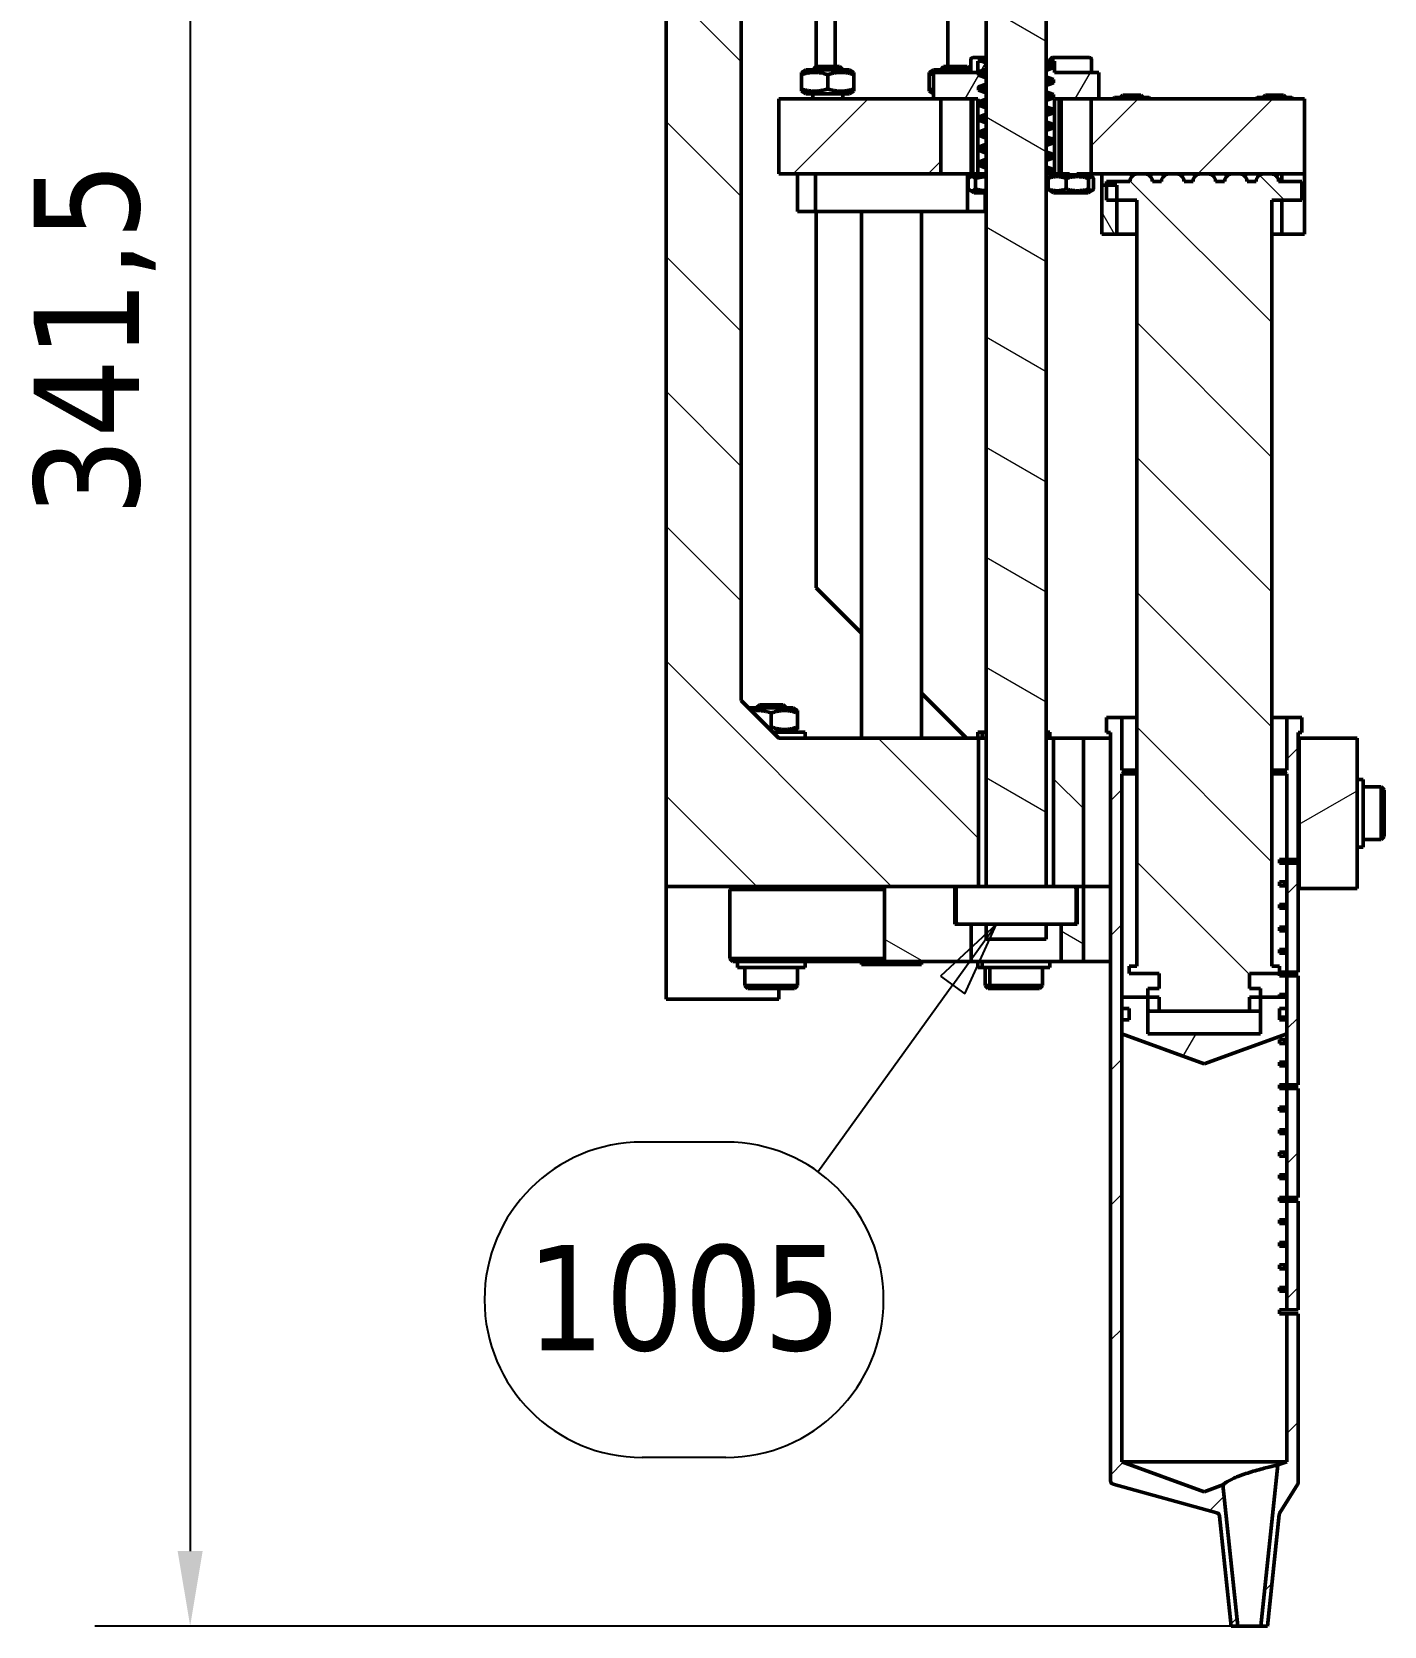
# Model space of a CAD drawing. Header units: millimetres. Extents: x -1205 to 1680, y -1175 to 1188.
# Drawn here: x 684.9 to 864.9, y 664.7 to 877 of the extents above; entities that cross this region are included whole.
import ezdxf

# ---------------------------------------------------------------- set-up
doc = ezdxf.new("R2010")
doc.units = ezdxf.units.MM
doc.header["$LTSCALE"] = 4
for name, color, linetype, lineweight in [('Dimension (ISO)', 7, 'Continuous', 25), ('Hatch (ISO)', 7, 'Continuous', 18), ('Symbol (ISO)', 7, 'Continuous', 25), ('Visible (ISO)', 7, 'Continuous', 50)]:
    doc.layers.add(name, color=color, linetype=linetype, lineweight=lineweight)
doc.styles.add('Note Text (ISO)', font='tahoma.ttf')
doc.dimstyles.new('Default - Method 1b (ISO)', dxfattribs={"dimscale": 4, "dimtxt": 3.5, "dimasz": 2.5, "dimexe": 3.175, "dimexo": 0, "dimgap": 0.762, "dimtad": 1, "dimtoh": 1, "dimrnd": 1e-08, "dimtxsty": 'Note Text (ISO)', "dimcen": 0.09, "dimdle": 10, "dimclrd": 256, "dimclre": 256, "dimclrt": 256, "dimazin": 2, "dimtfac": 1, "dimtmove": 0, "dimatfit": 3, "dimfxl": 0, "dimtolj": 1, "dimlwd": -1, "dimlwe": -1, "dimarcsym": 0})
pattern_1 = [(45, (0, 0), (-8.98026, 8.98026), [])]
pattern_2 = [(135.0002, (0, 0), (-8.98022, -8.98029), [])]
pattern_3 = [(60, (0, 0), (-10.99852, 6.35), [])]
pattern_4 = [(150.0002, (0, 0), (-6.34995, -10.99855), [])]

# ---------------------------------------------------------------- blocks, each defined once
blk = doc.blocks.new('Balloon18')
at = {"layer": 'Symbol (ISO)'}
for p, q in [((203.337, 189.552), (201.47, 187.816)), ((201.876, 187.524), (203.337, 189.552)), ((202.282, 187.231), (203.337, 189.552)), ((201.876, 187.524), (197.383, 181.287)), ((201.47, 187.816), (202.282, 187.231)), ((194.326, 182.293), (191.54, 182.293)), ((194.326, 171.793), (191.54, 171.793))]:
    blk.add_line(p, q, dxfattribs=at)
at = {"layer": 'Symbol (ISO)', "flags": 128}
blk.add_lwpolyline([(202.282, 187.231), (203.337, 189.552)], dxfattribs=at)
at = {"layer": 'Symbol (ISO)'}
for centre, start, end in [((191.54, 177.043), 90, 270), ((194.326, 177.043), 270, 90)]:
    blk.add_arc(centre, 5.25, start, end, dxfattribs=at)
blk.add_solid([(202.282, 187.231), (203.337, 189.552), (201.47, 187.816), (202.282, 187.231)], dxfattribs=at)
at = {"layer": 'Symbol (ISO)', "insert": (192.933, 177.08), "char_height": 3.5, "attachment_point": 5, "style": 'Note Text (ISO)'}
blk.add_mtext('1005', dxfattribs=at)
blk = doc.blocks.new('*D33')
at = {"layer": 'Defpoints', "color": 0}
for p in [(820.44, 1006.21), (705.97, 664.71), (848.54, 664.71)]:
    blk.add_point(p, dxfattribs=at)
at = {"layer": 'Dimension (ISO)'}
for p, q in [((820.44, 1006.21), (693.27, 1006.21)), ((705.97, 996.21), (705.97, 674.71)), ((848.54, 664.71), (693.27, 664.71))]:
    blk.add_line(p, q, dxfattribs=at)
for points in [[(704.3, 996.21), (707.63, 996.21), (705.97, 1006.21)], [(704.3, 674.71), (707.63, 674.71), (705.97, 664.71)]]:
    blk.add_solid(points, dxfattribs=at)
at = {"layer": 'Dimension (ISO)', "insert": (685.15, 812.48), "char_height": 14, "attachment_point": 1, "rotation": 90, "style": 'Note Text (ISO)'}
blk.add_mtext('\\A1;341,5', dxfattribs=at)

msp = doc.modelspace()

# ---------------------------------------------------------------- hatches: boundary and pattern name
at = {"layer": 'Hatch (ISO)'}
h = msp.add_hatch(dxfattribs=at)
h.set_pattern_fill('ANSI31', color=256, scale=101.6, angle=90.00021, style=0)
h.set_pattern_definition(pattern_2)
h.paths.add_polyline_path([(820.941, 763.209), (823.641, 763.209), (824.091, 763.209), (824.9, 763.209), (824.9, 782.959), (820.941, 782.959)])
h.paths.add_polyline_path([(823.441, 962.709), (823.441, 945.959), (854.343, 945.959), (854.343, 965.709), (828.293, 965.709), (828.293, 962.709)])
h.paths.add_polyline_path([(808.241, 763.209), (810.941, 763.209), (810.941, 782.959), (784.343, 782.959), (779.343, 787.959), (779.343, 940.959), (784.343, 945.959), (808.441, 945.959), (808.441, 962.709), (803.589, 962.709), (803.589, 965.709), (769.343, 965.709), (769.343, 763.209), (798.441, 763.209), (807.791, 763.209)])
h = msp.add_hatch(dxfattribs=at)
h.set_pattern_fill('ANSI31', color=256, scale=101.6, angle=105.00025, style=0)
h.set_pattern_definition(pattern_4)
h.paths.add_polyline_path([(811.941, 758.209), (811.941, 756.209), (819.941, 756.209), (819.941, 758.209)])
h.paths.add_polyline_path([(819.941, 763.209), (819.941, 859.05), (819.941, 859.885), (819.941, 861.05), (819.941, 861.885), (819.941, 863.05), (819.941, 863.885), (819.941, 865.05), (819.941, 865.885), (819.941, 867.05), (819.941, 867.885), (819.941, 869.05), (819.941, 869.885), (819.941, 871.05), (819.941, 871.885), (819.941, 873.05), (819.941, 873.101), (819.941, 941.209), (811.941, 941.209), (811.941, 872.885), (811.941, 872.05), (811.941, 870.885), (811.941, 870.05), (811.941, 868.885), (811.941, 868.05), (811.941, 866.885), (811.941, 866.05), (811.941, 864.885), (811.941, 864.05), (811.941, 862.885), (811.941, 862.05), (811.941, 860.885), (811.941, 860.05), (811.941, 858.885), (811.941, 858.101), (811.941, 763.209)])
h = msp.add_hatch(dxfattribs=at)
h.set_pattern_fill('ANSI31', color=256, scale=101.6, angle=14.99998, style=0)
h.set_pattern_definition(pattern_3)
h.paths.add_polyline_path([(811.941, 872.05), (811.941, 872.885), (811.354, 873.101), (810.841, 873.101), (810.841, 871.601), (804.941, 871.601), (804.941, 868.101), (805.941, 868.101), (809.941, 868.101), (810.191, 868.101), (810.841, 868.101), (810.841, 858.101), (811.941, 858.101), (811.941, 858.885), (810.941, 859.253), (810.941, 859.682), (811.941, 860.05), (811.941, 860.885), (810.941, 861.253), (810.941, 861.682), (811.941, 862.05), (811.941, 862.885), (810.941, 863.253), (810.941, 863.682), (811.941, 864.05), (811.941, 864.885), (810.941, 865.253), (810.941, 865.682), (811.941, 866.05), (811.941, 866.885), (810.941, 867.253), (810.941, 867.682), (811.941, 868.05), (811.941, 868.885), (810.941, 869.253), (810.941, 869.682), (811.941, 870.05), (811.941, 870.885), (810.941, 871.253), (810.941, 871.682)])
h.paths.add_polyline_path([(819.941, 859.885), (819.941, 859.05), (820.941, 858.682), (820.941, 858.253), (820.529, 858.101), (821.041, 858.101), (821.041, 868.101), (821.691, 868.101), (821.941, 868.101), (825.941, 868.101), (826.941, 868.101), (826.941, 871.601), (821.041, 871.601), (821.041, 873.101), (819.941, 873.101), (819.941, 873.05), (820.941, 872.682), (820.941, 872.253), (819.941, 871.885), (819.941, 871.05), (820.941, 870.682), (820.941, 870.253), (819.941, 869.885), (819.941, 869.05), (820.941, 868.682), (820.941, 868.253), (819.941, 867.885), (819.941, 867.05), (820.941, 866.682), (820.941, 866.253), (819.941, 865.885), (819.941, 865.05), (820.941, 864.682), (820.941, 864.253), (819.941, 863.885), (819.941, 863.05), (820.941, 862.682), (820.941, 862.253), (819.941, 861.885), (819.941, 861.05), (820.941, 860.682), (820.941, 860.253)])
h = msp.add_hatch(dxfattribs=at)
h.set_pattern_fill('ANSI31', color=256, scale=101.6, style=0)
h.set_pattern_definition(pattern_1)
h.paths.add_polyline_path([(854.343, 858.101), (854.343, 868.101), (826.941, 868.101), (825.941, 868.101), (825.941, 858.101), (832.1, 858.101), (833.1, 858.101), (836.3, 858.101), (837.3, 858.101), (840.5, 858.101), (841.5, 858.101), (844.7, 858.101), (845.7, 858.101), (848.9, 858.101), (849.9, 858.101)])
h.paths.add_polyline_path([(821.941, 868.101), (821.691, 868.101), (821.691, 858.101), (821.941, 858.101)])
h.paths.add_polyline_path([(810.191, 868.101), (809.941, 868.101), (809.941, 858.101), (810.191, 858.101)])
h.paths.add_polyline_path([(805.941, 868.101), (804.941, 868.101), (784.343, 868.101), (784.343, 858.101), (805.941, 858.101)])
h = msp.add_hatch(dxfattribs=at)
h.set_pattern_fill('ANSI31', color=256, scale=101.6, angle=90.00021, style=0)
h.set_pattern_definition(pattern_2)
edge = h.paths.add_edge_path()
edge.add_line((850, 854.601), (854, 854.601))
edge.add_line((854, 854.601), (854, 857.101))
edge.add_line((854, 857.101), (850.9, 857.101))
edge.add_ellipse((849.9, 857.101), major_axis=(0, 1), ratio=1, start_angle=270, end_angle=360)
edge.add_line((849.9, 858.101), (848.9, 858.101))
edge.add_ellipse((848.9, 857.101), major_axis=(-1, 0), ratio=1, start_angle=270, end_angle=360)
edge.add_line((847.9, 857.101), (846.7, 857.101))
edge.add_ellipse((845.7, 857.101), major_axis=(0, 1), ratio=1, start_angle=270, end_angle=360)
edge.add_line((845.7, 858.101), (844.7, 858.101))
edge.add_ellipse((844.7, 857.101), major_axis=(-1, 0), ratio=1, start_angle=270, end_angle=360)
edge.add_line((843.7, 857.101), (842.5, 857.101))
edge.add_ellipse((841.5, 857.101), major_axis=(0, 1), ratio=1, start_angle=270, end_angle=360)
edge.add_line((841.5, 858.101), (840.5, 858.101))
edge.add_ellipse((840.5, 857.101), major_axis=(-1, 0), ratio=1, start_angle=270, end_angle=360)
edge.add_line((839.5, 857.101), (838.3, 857.101))
edge.add_ellipse((837.3, 857.101), major_axis=(0, 1), ratio=1, start_angle=270, end_angle=360)
edge.add_line((837.3, 858.101), (836.3, 858.101))
edge.add_ellipse((836.3, 857.101), major_axis=(-1, 0), ratio=1, start_angle=270, end_angle=360)
edge.add_line((835.3, 857.101), (834.1, 857.101))
edge.add_ellipse((833.1, 857.101), major_axis=(0, 1), ratio=1, start_angle=270, end_angle=360)
edge.add_line((833.1, 858.101), (832.1, 858.101))
edge.add_ellipse((832.1, 857.101), major_axis=(-1, 0), ratio=1, start_angle=270, end_angle=360)
edge.add_line((831.1, 857.101), (828, 857.101))
edge.add_line((828, 857.101), (828, 856.601))
edge.add_line((828, 856.601), (828, 854.601))
edge.add_line((828, 854.601), (829.343, 854.601))
edge.add_line((829.343, 854.601), (832, 854.601))
edge.add_line((832, 854.601), (832, 752.601))
edge.add_line((832, 752.601), (831, 752.601))
edge.add_line((831, 752.601), (831, 751.601))
edge.add_line((831, 751.601), (835, 751.601))
edge.add_line((835, 751.601), (835, 749.601))
edge.add_line((835, 749.601), (833.5, 749.601))
edge.add_line((833.5, 749.601), (833.5, 748.451))
edge.add_line((833.5, 748.451), (833.5, 746.601))
edge.add_line((833.5, 746.601), (848.5, 746.601))
edge.add_line((848.5, 746.601), (848.5, 748.451))
edge.add_line((848.5, 748.451), (848.5, 749.601))
edge.add_line((848.5, 749.601), (847, 749.601))
edge.add_line((847, 749.601), (847, 751.601))
edge.add_line((847, 751.601), (851, 751.601))
edge.add_line((851, 751.601), (851, 752.601))
edge.add_line((851, 752.601), (850, 752.601))
edge.add_line((850, 752.601), (850, 854.601))
h = msp.add_hatch(dxfattribs=at)
h.set_pattern_fill('ANSI31', color=256, scale=101.6, angle=75.00018, style=0)
h.set_pattern_definition([(120.0002, (0, 0), (-10.9985, -6.35003), [])])
h.paths.add_polyline_path([(829.343, 856.601), (828, 856.601), (827.343, 856.601), (827.343, 850.101), (829.343, 850.101), (829.343, 854.601)])
h = msp.add_hatch(dxfattribs=at)
h.set_pattern_fill('ANSI31', color=256, scale=101.6, style=0)
h.set_pattern_definition(pattern_1)
edge = h.paths.add_edge_path()
edge.add_line((828, 783.709), (828.5, 783.709))
edge.add_line((828.5, 783.709), (828.5, 684.089))
edge.add_spline(control_points=[(828.5, 684.089), (828.5, 684.046), (828.506, 684.002), (828.529, 683.918), (828.545, 683.878), (828.6, 683.783), (828.643, 683.734), (828.746, 683.654), (828.805, 683.625), (828.867, 683.607)], knot_values=[-0.0652412, -0.0652412, -0.0652412, -0.0652412, -0.0521528, -0.0521528, -0.0390644, -0.0390644, -0.0195322, -0.0195322, 0, 0, 0, 0], degree=3, periodic=0)
edge.add_line((828.867, 683.607), (842.672, 679.799))
edge.add_spline(control_points=[(842.672, 679.799), (842.705, 679.79), (842.738, 679.777), (842.8, 679.745), (842.829, 679.726), (842.906, 679.663), (842.948, 679.612), (843.01, 679.497), (843.029, 679.434), (843.036, 679.37)], knot_values=[-0.0599871, -0.0599871, -0.0599871, -0.0599871, -0.0495258, -0.0495258, -0.0390644, -0.0390644, -0.0195322, -0.0195322, 0, 0, 0, 0], degree=3, periodic=0)
edge.add_line((843.036, 679.37), (844.577, 664.709))
edge.add_line((844.577, 664.709), (845.464, 664.709))
edge.add_line((845.464, 664.709), (843.488, 683.51))
edge.add_line((843.488, 683.51), (841, 682.604))
edge.add_line((841, 682.604), (830, 686.608))
edge.add_line((830, 686.608), (830, 743.601))
edge.add_line((830, 743.601), (830, 745.451))
edge.add_line((830, 745.451), (830, 746.951))
edge.add_line((830, 746.951), (830, 748.451))
edge.add_line((830, 748.451), (830, 778.209))
edge.add_ellipse((830, 778.459), major_axis=(0.25, 0), ratio=1, start_angle=270, end_angle=450)
edge.add_line((830, 778.709), (830, 785.709))
edge.add_line((830, 785.709), (828, 785.709))
edge.add_line((828, 785.709), (828, 783.709))
h.paths.add_polyline_path([(853.5, 721.309), (852, 721.309), (852, 706.809), (853.5, 706.809)])
edge = h.paths.add_edge_path()
edge.add_line((853.5, 706.309), (852, 706.309))
edge.add_line((852, 706.309), (852, 686.608))
edge.add_line((852, 686.608), (850.793, 686.168))
edge.add_line((850.793, 686.168), (848.537, 664.709))
edge.add_line((848.537, 664.709), (849.424, 664.709))
edge.add_line((849.424, 664.709), (850.988, 679.594))
edge.add_spline(control_points=[(850.988, 679.594), (850.992, 679.632), (851, 679.669), (851.025, 679.74), (851.041, 679.775), (851.062, 679.807)], knot_values=[-0.0227183, -0.0227183, -0.0227183, -0.0227183, -0.0113591, -0.0113591, 0, 0, 0, 0], degree=3, periodic=0)
edge.add_line((851.062, 679.807), (853.424, 683.587))
edge.add_spline(control_points=[(853.424, 683.587), (853.449, 683.627), (853.468, 683.669), (853.494, 683.759), (853.5, 683.805), (853.5, 683.852)], knot_values=[-0.0279753, -0.0279753, -0.0279753, -0.0279753, -0.0139876, -0.0139876, 0, 0, 0, 0], degree=3, periodic=0)
edge.add_line((853.5, 683.852), (853.5, 706.309))
edge = h.paths.add_edge_path()
edge.add_line((853.5, 766.809), (852, 766.809))
edge.add_line((852, 766.809), (852, 778.209))
edge.add_ellipse((852, 778.459), major_axis=(-0.25, 0), ratio=1, start_angle=270, end_angle=450, ccw=False)
edge.add_line((852, 778.709), (852, 785.709))
edge.add_line((852, 785.709), (854, 785.709))
edge.add_line((854, 785.709), (854, 783.709))
edge.add_line((854, 783.709), (853.5, 783.709))
edge.add_line((853.5, 783.709), (853.5, 766.809))
h.paths.add_polyline_path([(853.5, 751.809), (852, 751.809), (852, 766.309), (853.5, 766.309)])
h.paths.add_polyline_path([(853.5, 736.809), (852, 736.809), (852, 743.601), (852, 745.451), (852, 746.951), (852, 748.451), (852, 751.309), (853.5, 751.309)])
h.paths.add_polyline_path([(853.5, 721.809), (853.5, 736.309), (852, 736.309), (852, 721.809)])
h = msp.add_hatch(dxfattribs=at)
h.set_pattern_fill('ANSI31', color=256, scale=101.6, angle=-14.99998, style=0)
h.set_pattern_definition([(30, (0, 0), (-6.35, 10.99852), [])])
h.paths.add_polyline_path([(853.65, 762.959), (861.343, 762.959), (861.343, 782.959), (853.65, 782.959)])
h = msp.add_hatch(dxfattribs=at)
h.set_pattern_fill('ANSI31', color=256, scale=101.6, angle=105.00025, style=0)
h.set_pattern_definition(pattern_4)
h.paths.add_polyline_path([(823.641, 758.209), (821.941, 758.209), (821.941, 753.209), (824.9, 753.209), (824.9, 763.209), (824.091, 763.209), (824.091, 758.209)])
h.paths.add_polyline_path([(809.941, 758.209), (808.241, 758.209), (807.791, 758.209), (807.791, 763.209), (798.441, 763.209), (798.441, 753.209), (809.941, 753.209)])
h = msp.add_hatch(dxfattribs=at)
h.set_pattern_fill('ANSI31', color=256, scale=101.6, angle=14.99998, style=0)
h.set_pattern_definition(pattern_3)
h.paths.add_polyline_path([(841, 739.598), (852, 743.601), (852, 745.451), (851, 745.451), (851, 746.951), (852, 746.951), (852, 748.451), (848.5, 748.451), (847, 748.451), (847, 746.601), (848.5, 746.601), (848.5, 743.601), (833.5, 743.601), (833.5, 746.601), (835, 746.601), (835, 748.451), (833.5, 748.451), (830, 748.451), (830, 746.951), (831, 746.951), (831, 745.451), (830, 745.451), (830, 743.601)])

# ---------------------------------------------------------------- linework, layer by layer
at = {"layer": 'Visible (ISO)'}
for p, q in [((769.343, 965.709), (769.343, 763.209)), ((779.343, 787.959), (779.343, 940.959)), ((811.941, 941.209), (811.941, 763.209)), ((819.941, 763.209), (819.941, 941.209)), ((789.343, 872.401), (789.343, 925.959)), ((791.843, 872.401), (791.843, 898.101)), ((806.843, 872.401), (806.843, 898.101)), ((809.913, 873.301), (809.913, 871.601)), ((810.213, 873.601), (811.941, 873.601)), ((811.354, 873.101), (810.841, 873.101)), ((810.841, 873.101), (810.841, 871.601)), ((811.941, 872.885), (811.354, 873.101)), ((811.354, 873.101), (811.491, 873.101)), ((811.491, 873.101), (811.941, 873.101)), ((811.941, 872.05), (811.941, 872.885)), ((821.041, 873.101), (819.941, 873.101)), ((819.941, 873.101), (819.941, 873.05)), ((819.941, 873.05), (820.941, 872.682)), ((820.489, 873.301), (820.489, 873.101)), ((820.789, 873.601), (825.689, 873.601)), ((820.941, 872.682), (820.941, 872.253)), ((821.041, 871.601), (821.041, 873.101)), ((825.989, 873.301), (825.989, 871.601)), ((787.958, 871.972), (787.358, 871.626)), ((787.358, 871.313), (787.358, 871.626)), ((787.358, 869.431), (787.358, 871.313)), ((793.758, 871.972), (787.958, 871.972)), ((789.287, 872.401), (788.858, 871.972)), ((789.287, 872.401), (792.429, 872.401)), ((790.858, 869.431), (790.858, 871.313)), ((792.429, 872.401), (792.858, 871.972)), ((793.758, 871.972), (794.358, 871.626)), ((794.358, 871.626), (794.358, 871.313)), ((794.358, 869.431), (794.358, 871.313)), ((804.958, 871.972), (804.358, 871.626)), ((804.358, 871.313), (804.358, 871.626)), ((804.358, 869.431), (804.358, 871.313)), ((810.841, 871.601), (804.941, 871.601)), ((804.941, 871.601), (804.941, 868.101)), ((809.913, 871.972), (804.958, 871.972)), ((806.287, 872.401), (805.858, 871.972)), ((806.287, 872.401), (809.429, 872.401)), ((809.429, 872.401), (809.858, 871.972)), ((810.941, 871.682), (811.941, 872.05)), ((810.941, 871.253), (810.941, 871.682)), ((811.941, 870.885), (810.941, 871.253)), ((811.941, 870.05), (811.941, 870.885)), ((820.941, 872.253), (819.941, 871.885)), ((819.941, 871.885), (819.941, 871.05)), ((819.941, 871.05), (820.941, 870.682)), ((820.941, 870.682), (820.941, 870.253)), ((826.941, 871.601), (821.041, 871.601)), ((826.941, 868.101), (826.941, 871.601)), ((787.358, 869.118), (787.358, 869.431)), ((787.958, 868.772), (787.358, 869.118)), ((787.958, 868.772), (793.758, 868.772)), ((788.858, 868.101), (788.858, 868.772)), ((792.858, 868.101), (792.858, 868.772)), ((793.758, 868.772), (794.358, 869.118)), ((794.358, 869.431), (794.358, 869.118)), ((804.358, 869.118), (804.358, 869.431)), ((804.941, 868.782), (804.358, 869.118)), ((810.941, 869.682), (811.941, 870.05)), ((810.941, 869.253), (810.941, 869.682)), ((811.941, 868.885), (810.941, 869.253)), ((811.941, 868.05), (811.941, 868.885)), ((820.941, 870.253), (819.941, 869.885)), ((819.941, 869.885), (819.941, 869.05)), ((819.941, 869.05), (820.941, 868.682)), ((820.941, 868.682), (820.941, 868.253)), ((830.15, 868.601), (829.843, 868.295)), ((830.15, 868.601), (832.537, 868.601)), ((832.537, 868.601), (832.843, 868.295)), ((849.15, 868.601), (848.843, 868.295)), ((849.15, 868.601), (851.537, 868.601)), ((851.537, 868.601), (851.843, 868.295)), ((805.941, 868.101), (784.343, 868.101)), ((784.343, 868.101), (784.343, 858.101)), ((804.941, 868.101), (810.841, 868.101)), ((805.941, 858.101), (805.941, 868.101)), ((810.191, 868.101), (809.941, 868.101)), ((809.941, 868.101), (809.941, 858.101)), ((810.191, 858.101), (810.191, 868.101)), ((810.841, 868.101), (810.841, 858.101)), ((810.941, 867.682), (811.941, 868.05)), ((810.941, 867.253), (810.941, 867.682)), ((811.941, 866.885), (810.941, 867.253)), ((811.941, 866.05), (811.941, 866.885)), ((820.941, 868.253), (819.941, 867.885)), ((819.941, 867.885), (819.941, 867.05)), ((819.941, 867.05), (820.941, 866.682)), ((820.941, 866.253), (819.941, 865.885)), ((820.941, 866.682), (820.941, 866.253)), ((821.041, 858.101), (821.041, 868.101)), ((821.041, 868.101), (826.941, 868.101)), ((821.941, 868.101), (821.691, 868.101)), ((821.691, 868.101), (821.691, 858.101)), ((821.941, 858.101), (821.941, 868.101)), ((854.343, 868.101), (825.941, 868.101)), ((825.941, 868.101), (825.941, 858.101)), ((829.043, 868.295), (828.709, 868.101)), ((833.643, 868.295), (829.043, 868.295)), ((833.643, 868.295), (833.978, 868.101)), ((848.043, 868.295), (847.709, 868.101)), ((852.643, 868.295), (848.043, 868.295)), ((852.643, 868.295), (852.978, 868.101)), ((854.343, 858.101), (854.343, 868.101)), ((810.941, 865.682), (811.941, 866.05)), ((810.941, 865.253), (810.941, 865.682)), ((811.941, 864.885), (810.941, 865.253)), ((811.941, 864.05), (811.941, 864.885)), ((819.941, 865.885), (819.941, 865.05)), ((819.941, 865.05), (820.941, 864.682)), ((820.941, 864.253), (819.941, 863.885)), ((820.941, 864.682), (820.941, 864.253)), ((810.941, 863.682), (811.941, 864.05)), ((810.941, 863.253), (810.941, 863.682)), ((811.941, 862.885), (810.941, 863.253)), ((810.941, 861.682), (811.941, 862.05)), ((811.941, 862.05), (811.941, 862.885)), ((819.941, 863.885), (819.941, 863.05)), ((819.941, 863.05), (820.941, 862.682)), ((820.941, 862.253), (819.941, 861.885)), ((820.941, 862.682), (820.941, 862.253)), ((810.941, 861.253), (810.941, 861.682)), ((811.941, 860.885), (810.941, 861.253)), ((810.941, 859.682), (811.941, 860.05)), ((811.941, 860.05), (811.941, 860.885)), ((819.941, 861.885), (819.941, 861.05)), ((819.941, 861.05), (820.941, 860.682)), ((820.941, 860.253), (819.941, 859.885)), ((819.941, 859.885), (819.941, 859.05)), ((820.941, 860.682), (820.941, 860.253)), ((784.343, 858.101), (805.941, 858.101)), ((786.843, 858.101), (786.843, 853.101)), ((789.216, 858.101), (789.216, 853.101)), ((809.941, 858.101), (805.941, 858.101)), ((809.471, 858.101), (809.471, 853.101)), ((810.363, 858.001), (809.768, 857.658)), ((809.941, 858.101), (810.191, 858.101)), ((810.841, 858.101), (810.191, 858.101)), ((811.941, 858.001), (810.363, 858.001)), ((810.841, 858.101), (811.941, 858.101)), ((810.941, 859.253), (810.941, 859.682)), ((811.941, 858.885), (810.941, 859.253)), ((811.163, 858.101), (811.163, 858.001)), ((811.941, 858.101), (811.941, 858.885)), ((819.941, 859.05), (820.941, 858.682)), ((820.529, 858.101), (819.941, 858.101)), ((820.939, 858.001), (820.429, 857.707)), ((820.941, 858.253), (820.529, 858.101)), ((820.529, 858.101), (821.041, 858.101)), ((825.539, 858.001), (820.939, 858.001)), ((820.941, 858.682), (820.941, 858.253)), ((821.691, 858.101), (821.041, 858.101)), ((821.691, 858.101), (821.941, 858.101)), ((821.739, 858.101), (821.739, 858.001)), ((823.05, 858.101), (821.941, 858.101)), ((825.941, 858.101), (824.02, 858.101)), ((824.739, 858.101), (824.739, 858.001)), ((825.539, 858.001), (826.048, 857.707)), ((825.941, 858.101), (854.343, 858.101)), ((827.343, 856.601), (827.343, 858.101)), ((833.1, 858.101), (832.1, 858.101)), ((837.3, 858.101), (836.3, 858.101)), ((841.5, 858.101), (840.5, 858.101)), ((845.7, 858.101), (844.7, 858.101)), ((849.9, 858.101), (848.9, 858.101)), ((851.343, 858.101), (851.343, 857.101)), ((854.343, 856.601), (854.343, 858.101)), ((809.555, 857.496), (809.555, 856.107)), ((810.363, 855.601), (809.768, 855.945)), ((810.546, 857.496), (810.546, 856.107)), ((820.222, 857.496), (820.222, 856.107)), ((820.939, 855.601), (820.429, 855.896)), ((822.588, 857.496), (822.588, 856.107)), ((825.539, 855.601), (826.048, 855.896)), ((825.605, 857.496), (825.605, 856.107)), ((826.255, 857.496), (826.255, 856.107)), ((829.343, 856.601), (827.343, 856.601)), ((827.343, 856.601), (827.343, 850.101)), ((831.1, 857.101), (828, 857.101)), ((828, 857.101), (828, 854.601)), ((829.343, 850.101), (829.343, 856.601)), ((835.3, 857.101), (834.1, 857.101)), ((839.5, 857.101), (838.3, 857.101)), ((843.7, 857.101), (842.5, 857.101)), ((847.9, 857.101), (846.7, 857.101)), ((854, 857.101), (850.9, 857.101)), ((854, 854.601), (854, 857.101)), ((854.343, 856.601), (854, 856.601)), ((854.343, 850.101), (854.343, 856.601)), ((810.363, 855.601), (811.941, 855.601)), ((811.843, 855.601), (811.843, 853.101)), ((820.939, 855.601), (825.539, 855.601)), ((828, 854.601), (832, 854.601)), ((832, 854.601), (832, 752.601)), ((850, 854.601), (854, 854.601)), ((850, 752.601), (850, 854.601)), ((851.343, 854.601), (851.343, 850.101)), ((786.843, 853.101), (789.216, 853.101)), ((809.471, 853.101), (789.216, 853.101)), ((789.343, 802.959), (789.343, 853.101)), ((795.343, 782.959), (795.343, 853.101)), ((803.343, 782.959), (803.343, 853.101)), ((809.471, 853.101), (811.843, 853.101)), ((827.343, 850.101), (829.343, 850.101)), ((832, 850.101), (829.343, 850.101)), ((851.343, 850.101), (850, 850.101)), ((851.343, 850.101), (854.343, 850.101)), ((789.343, 802.959), (795.343, 796.959)), ((784.343, 782.959), (779.343, 787.959)), ((803.343, 788.959), (809.343, 782.959)), ((780.443, 786.979), (780.367, 786.935)), ((786.243, 786.979), (780.443, 786.979)), ((781.773, 787.409), (781.343, 786.979)), ((781.773, 787.409), (784.914, 787.409)), ((783.343, 784.438), (783.343, 786.32)), ((784.914, 787.409), (785.343, 786.979)), ((786.243, 786.979), (786.843, 786.633)), ((786.843, 786.633), (786.843, 786.32)), ((786.843, 784.438), (786.843, 786.32)), ((830, 785.709), (828, 785.709)), ((828, 785.709), (828, 783.709)), ((830, 778.709), (830, 785.709)), ((830, 785.709), (832, 785.709)), ((850, 785.709), (852, 785.709)), ((854, 785.709), (852, 785.709)), ((852, 785.709), (852, 778.709)), ((854, 783.709), (854, 785.709)), ((787.843, 783.779), (783.523, 783.779)), ((786.243, 783.779), (786.843, 784.126)), ((786.843, 784.438), (786.843, 784.126)), ((787.843, 783.779), (787.843, 782.979)), ((811.441, 783.779), (810.843, 783.779)), ((810.843, 783.779), (810.843, 782.979)), ((811.941, 783.779), (811.441, 783.779)), ((811.441, 783.779), (811.441, 782.979)), ((820.441, 783.779), (819.941, 783.779)), ((820.441, 783.779), (820.441, 782.979)), ((828, 783.709), (828.5, 783.709)), ((828.5, 783.709), (828.5, 684.089)), ((853.5, 766.809), (853.5, 783.709)), ((853.5, 783.709), (854, 783.709)), ((787.843, 782.979), (784.323, 782.979)), ((810.941, 782.959), (784.343, 782.959)), ((785.343, 782.959), (785.343, 782.979)), ((811.441, 782.979), (810.843, 782.979)), ((810.941, 763.209), (810.941, 782.959)), ((810.941, 782.959), (811.941, 782.959)), ((811.941, 782.979), (811.441, 782.979)), ((820.441, 782.979), (819.941, 782.979)), ((819.941, 782.959), (820.941, 782.959)), ((824.9, 782.959), (820.941, 782.959)), ((820.941, 782.959), (820.941, 763.209)), ((824.9, 763.209), (824.9, 782.959)), ((824.9, 782.959), (828.5, 782.959)), ((853.5, 782.959), (853.65, 782.959)), ((861.343, 782.959), (853.65, 782.959)), ((853.65, 782.959), (853.65, 762.959)), ((861.343, 762.959), (861.343, 782.959)), ((830, 778.709), (832, 778.709)), ((830, 686.608), (830, 778.209)), ((830, 778.209), (832, 778.209)), ((850, 778.709), (852, 778.709)), ((850, 778.209), (852, 778.209)), ((852, 778.209), (852, 766.809)), ((861.343, 777.459), (862.143, 777.459)), ((862.143, 777.459), (862.143, 768.459)), ((864.543, 776.459), (862.143, 776.459)), ((864.543, 776.459), (864.543, 769.459)), ((864.943, 776.059), (864.543, 776.459)), ((864.943, 769.859), (864.943, 776.059)), ((864.543, 769.459), (862.143, 769.459)), ((864.943, 769.859), (864.543, 769.459)), ((851, 766.809), (852, 766.809)), ((851, 766.309), (851, 766.809)), ((853.5, 766.809), (852, 766.809)), ((861.343, 768.459), (862.143, 768.459)), ((852, 766.309), (851, 766.309)), ((853.5, 766.309), (852, 766.309)), ((852, 766.309), (852, 751.809)), ((853.5, 751.809), (853.5, 766.309)), ((769.343, 763.209), (808.241, 763.209)), ((769.343, 763.209), (769.343, 758.209)), ((778.243, 763.209), (777.843, 762.809)), ((777.843, 762.809), (781.961, 762.809)), ((777.843, 753.609), (777.843, 762.809)), ((797.428, 762.809), (781.961, 762.809)), ((797.428, 762.809), (798.441, 762.809)), ((807.791, 763.209), (798.441, 763.209)), ((798.441, 763.209), (798.441, 753.209)), ((807.791, 758.209), (807.791, 763.209)), ((807.941, 762.909), (807.941, 758.509)), ((808.241, 763.209), (823.641, 763.209)), ((823.641, 763.209), (824.9, 763.209)), ((823.941, 762.909), (823.941, 758.509)), ((824.9, 763.209), (824.091, 763.209)), ((824.091, 763.209), (824.091, 758.209)), ((828.5, 763.209), (824.9, 763.209)), ((824.9, 753.209), (824.9, 763.209)), ((824.9, 763.209), (828.305, 763.209)), ((851, 763.809), (851.713, 763.809)), ((851, 763.309), (851, 763.809)), ((851.713, 763.309), (851, 763.309)), ((851.713, 763.809), (851.713, 763.309)), ((853.65, 762.959), (853.5, 762.959)), ((853.65, 762.959), (861.343, 762.959)), ((851, 760.809), (851.713, 760.809)), ((851, 760.309), (851, 760.809)), ((851.713, 760.309), (851, 760.309)), ((851.713, 760.809), (851.713, 760.309)), ((769.343, 748.209), (769.343, 758.209)), ((808.241, 758.209), (807.791, 758.209)), ((823.641, 758.209), (808.241, 758.209)), ((809.941, 753.209), (809.941, 758.209)), ((811.941, 758.209), (811.941, 756.209)), ((819.941, 756.209), (819.941, 758.209)), ((821.941, 758.209), (821.941, 753.209)), ((824.091, 758.209), (823.641, 758.209)), ((811.941, 756.209), (819.941, 756.209)), ((851, 757.809), (851.713, 757.809)), ((851, 757.309), (851, 757.809)), ((851.713, 757.309), (851, 757.309)), ((851.713, 757.809), (851.713, 757.309)), ((851, 754.809), (851.713, 754.809)), ((851, 754.309), (851, 754.809)), ((851.713, 754.309), (851, 754.309)), ((851.713, 754.809), (851.713, 754.309)), ((781.961, 753.609), (777.843, 753.609)), ((778.243, 753.209), (777.843, 753.609)), ((778.243, 753.209), (782.062, 753.209)), ((778.843, 753.209), (778.843, 752.409)), ((787.843, 752.409), (778.843, 752.409)), ((779.843, 750.009), (779.843, 752.409)), ((781.961, 753.609), (797.428, 753.609)), ((797.528, 753.209), (782.062, 753.209)), ((786.843, 750.009), (786.843, 752.409)), ((787.843, 753.209), (787.843, 752.409)), ((795.343, 752.809), (795.343, 753.209)), ((803.343, 752.809), (795.343, 752.809)), ((798.441, 753.609), (797.428, 753.609)), ((797.528, 753.209), (798.441, 753.209)), ((798.441, 753.209), (809.941, 753.209)), ((803.343, 752.809), (803.343, 753.209)), ((821.941, 753.209), (809.941, 753.209)), ((810.843, 753.209), (810.843, 752.409)), ((811.441, 752.409), (810.843, 752.409)), ((811.441, 753.209), (811.441, 752.409)), ((820.441, 752.409), (811.441, 752.409)), ((811.843, 750.009), (811.843, 752.409)), ((812.441, 750.009), (812.441, 752.409)), ((819.441, 750.009), (819.441, 752.409)), ((820.441, 753.209), (820.441, 752.409)), ((821.941, 753.209), (824.9, 753.209)), ((828.305, 753.209), (824.9, 753.209)), ((828.5, 753.209), (828.305, 753.209)), ((832, 752.601), (831, 752.601)), ((831, 752.601), (831, 751.601)), ((831, 751.601), (835, 751.601)), ((835, 751.601), (835, 749.601)), ((847, 749.601), (847, 751.601)), ((847, 751.601), (851, 751.601)), ((851, 752.601), (850, 752.601)), ((851, 751.601), (851, 752.601)), ((851, 751.809), (852, 751.809)), ((851, 751.309), (851, 751.601)), ((853.5, 751.809), (852, 751.809)), ((786.843, 750.009), (779.843, 750.009)), ((780.243, 749.609), (779.843, 750.009)), ((780.243, 749.609), (786.443, 749.609)), ((784.343, 749.609), (784.343, 748.209)), ((786.443, 749.609), (786.843, 750.009)), ((812.441, 750.009), (811.843, 750.009)), ((812.243, 749.609), (811.843, 750.009)), ((812.243, 749.609), (812.841, 749.609)), ((819.441, 750.009), (812.441, 750.009)), ((812.841, 749.609), (812.441, 750.009)), ((812.841, 749.609), (819.041, 749.609)), ((819.041, 749.609), (819.441, 750.009)), ((835, 749.601), (833.5, 749.601)), ((833.5, 749.601), (833.5, 746.601)), ((848.5, 749.601), (847, 749.601)), ((848.5, 746.601), (848.5, 749.601)), ((852, 751.309), (851, 751.309)), ((853.5, 751.309), (852, 751.309)), ((852, 751.309), (852, 736.809)), ((853.5, 736.809), (853.5, 751.309)), ((769.343, 748.209), (784.343, 748.209)), ((835, 748.451), (830, 748.451)), ((830, 748.451), (830, 746.951)), ((835, 746.601), (835, 748.451)), ((852, 748.451), (847, 748.451)), ((847, 748.451), (847, 746.601)), ((851, 748.809), (851.713, 748.809)), ((851, 748.451), (851, 748.809)), ((851.713, 748.809), (851.713, 748.451)), ((852, 746.951), (852, 748.451)), ((830, 746.951), (831, 746.951)), ((831, 745.451), (830, 745.451)), ((830, 745.451), (830, 743.601)), ((831, 746.951), (831, 745.451)), ((833.5, 746.601), (848.5, 746.601)), ((833.5, 743.601), (833.5, 746.601)), ((833.5, 746.601), (835, 746.601)), ((847, 746.601), (848.5, 746.601)), ((848.5, 746.601), (848.5, 743.601)), ((851, 745.451), (851, 746.951)), ((851, 746.951), (852, 746.951)), ((851, 745.809), (851.713, 745.809)), ((852, 745.451), (851, 745.451)), ((851.713, 745.809), (851.713, 745.451)), ((852, 743.601), (852, 745.451)), ((830, 743.601), (841, 739.598)), ((848.5, 743.601), (833.5, 743.601)), ((841, 739.598), (852, 743.601)), ((851, 742.809), (851.713, 742.809)), ((851, 742.309), (851, 742.809)), ((851.713, 742.309), (851, 742.309)), ((851.713, 742.809), (851.713, 742.309)), ((851, 739.809), (851.713, 739.809)), ((851, 739.309), (851, 739.809)), ((851.713, 739.309), (851, 739.309)), ((851.713, 739.809), (851.713, 739.309)), ((851, 736.809), (852, 736.809)), ((851, 736.309), (851, 736.809)), ((853.5, 736.809), (852, 736.809)), ((852, 736.309), (851, 736.309)), ((853.5, 736.309), (852, 736.309)), ((852, 736.309), (852, 721.809)), ((853.5, 721.809), (853.5, 736.309)), ((851, 733.809), (851.713, 733.809)), ((851, 733.309), (851, 733.809)), ((851.713, 733.309), (851, 733.309)), ((851.713, 733.809), (851.713, 733.309)), ((851, 730.809), (851.713, 730.809)), ((851, 730.309), (851, 730.809)), ((851.713, 730.809), (851.713, 730.309)), ((851.713, 730.309), (851, 730.309)), ((851, 727.809), (851.713, 727.809)), ((851, 727.309), (851, 727.809)), ((851.713, 727.309), (851, 727.309)), ((851.713, 727.809), (851.713, 727.309)), ((851, 724.809), (851.713, 724.809)), ((851, 724.309), (851, 724.809)), ((851.713, 724.309), (851, 724.309)), ((851.713, 724.809), (851.713, 724.309)), ((851, 721.809), (852, 721.809)), ((851, 721.309), (851, 721.809)), ((852, 721.309), (851, 721.309)), ((853.5, 721.809), (852, 721.809)), ((853.5, 721.309), (852, 721.309)), ((852, 721.309), (852, 706.809)), ((853.5, 706.809), (853.5, 721.309)), ((851, 718.809), (851.713, 718.809)), ((851, 718.309), (851, 718.809)), ((851.713, 718.309), (851, 718.309)), ((851.713, 718.809), (851.713, 718.309)), ((851, 715.809), (851.713, 715.809)), ((851, 715.309), (851, 715.809)), ((851.713, 715.809), (851.713, 715.309)), ((851.713, 715.309), (851, 715.309)), ((851, 712.809), (851.713, 712.809)), ((851, 712.309), (851, 712.809)), ((851.713, 712.309), (851, 712.309)), ((851.713, 712.809), (851.713, 712.309)), ((851, 709.809), (851.713, 709.809)), ((851, 709.309), (851, 709.809)), ((851.713, 709.309), (851, 709.309)), ((851.713, 709.809), (851.713, 709.309)), ((851, 706.809), (852, 706.809)), ((851, 706.309), (851, 706.809)), ((852, 706.309), (851, 706.309)), ((853.5, 706.809), (852, 706.809)), ((853.5, 706.309), (852, 706.309)), ((852, 706.309), (852, 686.608)), ((853.5, 683.852), (853.5, 706.309)), ((841, 682.604), (830, 686.608)), ((830, 686.608), (852, 686.608)), ((850.793, 686.168), (848.537, 664.709)), ((852, 686.608), (850.793, 686.168)), ((828.867, 683.607), (842.672, 679.799)), ((843.488, 683.51), (841, 682.604)), ((845.464, 664.709), (843.488, 683.51)), ((851.062, 679.807), (853.424, 683.587)), ((849.424, 664.709), (850.988, 679.594)), ((843.036, 679.37), (844.577, 664.709)), ((844.577, 664.709), (845.464, 664.709)), ((848.537, 664.709), (845.464, 664.709)), ((848.537, 664.709), (849.424, 664.709))]:
    msp.add_line(p, q, dxfattribs=at)
for centre, radius, start, end in [((810.213, 873.301), 0.3, 90, 180), ((820.789, 873.301), 0.3, 90, 180), ((825.689, 873.301), 0.3, 0, 90), ((832.1, 857.101), 1, 90, 180), ((833.1, 857.101), 1, 0, 90), ((836.3, 857.101), 1, 90, 180), ((837.3, 857.101), 1, 0, 90), ((840.5, 857.101), 1, 90, 180), ((841.5, 857.101), 1, 0, 90), ((844.7, 857.101), 1, 90, 180), ((845.7, 857.101), 1, 0, 90), ((848.9, 857.101), 1, 90, 180), ((849.9, 857.101), 1, 0, 90), ((830, 778.459), 0.25, 270, 90), ((852, 778.459), 0.25, 90, 270), ((808.241, 762.909), 0.3, 90, 180), ((823.641, 762.909), 0.3, 0, 90), ((808.241, 758.509), 0.3, 180, 270), ((823.641, 758.509), 0.3, 270, 0)]:
    msp.add_arc(centre, radius, start, end, dxfattribs=at)
for points, weights, knots in [([(811.491, 873.101), (811.544, 873.094), (811.603, 873.087), (811.756, 873.068), (811.941, 873.048)], [0.993136343231, 0.996286401433, 1, 0.990319876143, 0.984468854377], [0.0991569418, 0.0991569418, 0.0991569418, 0.1, 0.1, 0.1021975741, 0.1021975741, 0.1021975741]), ([(810.941, 871.682), (810.941, 871.598), (811.603, 871.516), (811.756, 871.497), (811.941, 871.477)], [0.985958165717, 0.959552088219, 1, 0.990319876145, 0.984468854379], [0.201928658, 0.201928658, 0.201928658, 0.211111111, 0.211111111, 0.213308685, 0.213308685, 0.213308685]), ([(811.251, 871.139), (811.395, 871.112), (811.603, 871.087), (811.756, 871.068), (811.941, 871.048)], [0.980864505428, 0.986955736693, 1, 0.990319876145, 0.984468854379], [0.2081498127, 0.2081498127, 0.2081498127, 0.2111111111, 0.2111111111, 0.2133086852, 0.2133086852, 0.2133086852]), ([(819.941, 872.458), (820.764, 872.371), (820.912, 872.287), (820.941, 872.27), (820.941, 872.253)], [0.987564763581, 0.95836567519, 1, 0.991504428076, 0.985958165717], [0.134992653, 0.134992653, 0.134992653, 0.144444444, 0.144444444, 0.146373102, 0.146373102, 0.146373102]), ([(810.941, 869.682), (810.941, 869.598), (811.603, 869.516), (811.756, 869.497), (811.941, 869.477)], [0.985958165717, 0.959552088219, 1, 0.990319876145, 0.984468854379], [0.313039769, 0.313039769, 0.313039769, 0.322222222, 0.322222222, 0.324419796, 0.324419796, 0.324419796]), ([(811.251, 869.139), (811.395, 869.112), (811.603, 869.087), (811.756, 869.068), (811.941, 869.048)], [0.980864505428, 0.986955736693, 1, 0.990319876145, 0.984468854379], [0.3192609238, 0.3192609238, 0.3192609238, 0.3222222222, 0.3222222222, 0.3244197963, 0.3244197963, 0.3244197963]), ([(819.941, 870.458), (820.764, 870.371), (820.912, 870.287), (820.941, 870.27), (820.941, 870.253)], [0.987564763581, 0.95836567519, 1, 0.991504428076, 0.985958165717], [0.246103764, 0.246103764, 0.246103764, 0.255555556, 0.255555556, 0.257484214, 0.257484214, 0.257484214]), ([(819.941, 868.458), (820.764, 868.371), (820.912, 868.287), (820.941, 868.27), (820.941, 868.253)], [0.987564763581, 0.95836567519, 1, 0.991504428076, 0.985958165717], [0.357214875, 0.357214875, 0.357214875, 0.366666667, 0.366666667, 0.368595325, 0.368595325, 0.368595325]), ([(810.941, 867.682), (810.941, 867.598), (811.603, 867.516), (811.756, 867.497), (811.941, 867.477)], [0.985958165717, 0.959552088219, 1, 0.990319876145, 0.984468854379], [0.42415088, 0.42415088, 0.42415088, 0.433333333, 0.433333333, 0.435530907, 0.435530907, 0.435530907]), ([(811.251, 867.139), (811.395, 867.112), (811.603, 867.087), (811.756, 867.068), (811.941, 867.048)], [0.980864505428, 0.986955736693, 1, 0.990319876145, 0.984468854379], [0.430372035, 0.430372035, 0.430372035, 0.4333333333, 0.4333333333, 0.4355309074, 0.4355309074, 0.4355309074]), ([(819.941, 866.458), (820.764, 866.371), (820.912, 866.287), (820.941, 866.27), (820.941, 866.253)], [0.987564763581, 0.95836567519, 1, 0.991504428076, 0.985958165717], [0.468325986, 0.468325986, 0.468325986, 0.477777778, 0.477777778, 0.479706436, 0.479706436, 0.479706436]), ([(810.941, 865.682), (810.941, 865.598), (811.603, 865.516), (811.756, 865.497), (811.941, 865.477)], [0.985958165717, 0.959552088219, 1, 0.990319876145, 0.984468854379], [0.535261991, 0.535261991, 0.535261991, 0.544444444, 0.544444444, 0.546642019, 0.546642019, 0.546642019]), ([(811.251, 865.139), (811.395, 865.112), (811.603, 865.087), (811.756, 865.068), (811.941, 865.048)], [0.980864505428, 0.986955736693, 1, 0.990319876145, 0.984468854379], [0.5414831461, 0.5414831461, 0.5414831461, 0.5444444444, 0.5444444444, 0.5466420185, 0.5466420185, 0.5466420185]), ([(819.941, 864.458), (820.764, 864.371), (820.912, 864.287), (820.941, 864.27), (820.941, 864.253)], [0.987564763581, 0.95836567519, 1, 0.991504428076, 0.985958165717], [0.579437097, 0.579437097, 0.579437097, 0.588888889, 0.588888889, 0.590817547, 0.590817547, 0.590817547]), ([(810.941, 863.682), (810.941, 863.598), (811.603, 863.516), (811.756, 863.497), (811.941, 863.477)], [0.985958165717, 0.959552088219, 1, 0.990319876145, 0.984468854379], [0.646373102, 0.646373102, 0.646373102, 0.655555556, 0.655555556, 0.65775313, 0.65775313, 0.65775313]), ([(811.251, 863.139), (811.395, 863.112), (811.603, 863.087), (811.756, 863.068), (811.941, 863.048)], [0.980864505428, 0.986955736693, 1, 0.990319876145, 0.984468854379], [0.6525942572, 0.6525942572, 0.6525942572, 0.6555555556, 0.6555555556, 0.6577531296, 0.6577531296, 0.6577531296]), ([(819.941, 862.458), (820.764, 862.371), (820.912, 862.287), (820.941, 862.27), (820.941, 862.253)], [0.987564763581, 0.95836567519, 1, 0.991504428076, 0.985958165717], [0.690548208, 0.690548208, 0.690548208, 0.7, 0.7, 0.701928658, 0.701928658, 0.701928658]), ([(810.941, 861.682), (810.941, 861.598), (811.603, 861.516), (811.756, 861.497), (811.941, 861.477)], [0.985958165717, 0.959552088219, 1, 0.990319876145, 0.984468854379], [0.757484214, 0.757484214, 0.757484214, 0.766666667, 0.766666667, 0.768864241, 0.768864241, 0.768864241]), ([(811.251, 861.139), (811.395, 861.112), (811.603, 861.087), (811.756, 861.068), (811.941, 861.048)], [0.980864505428, 0.986955736693, 1, 0.990319876145, 0.984468854379], [0.7637053683, 0.7637053683, 0.7637053683, 0.7666666667, 0.7666666667, 0.7688642408, 0.7688642408, 0.7688642408]), ([(819.941, 860.458), (820.764, 860.371), (820.912, 860.287), (820.941, 860.27), (820.941, 860.253)], [0.987564763581, 0.95836567519, 1, 0.991504428076, 0.985958165717], [0.801659319, 0.801659319, 0.801659319, 0.811111111, 0.811111111, 0.813039769, 0.813039769, 0.813039769]), ([(810.941, 859.682), (810.941, 859.598), (811.603, 859.516), (811.756, 859.497), (811.941, 859.477)], [0.985958165717, 0.959552088219, 1, 0.990319876145, 0.984468854379], [0.868595325, 0.868595325, 0.868595325, 0.877777778, 0.877777778, 0.879975352, 0.879975352, 0.879975352]), ([(811.251, 859.139), (811.395, 859.112), (811.603, 859.087), (811.756, 859.068), (811.941, 859.048)], [0.980864505428, 0.986955736693, 1, 0.990319876145, 0.984468854379], [0.8748164794, 0.8748164794, 0.8748164794, 0.8777777778, 0.8777777778, 0.8799753519, 0.8799753519, 0.8799753519]), ([(819.941, 858.458), (820.764, 858.371), (820.912, 858.287), (820.941, 858.27), (820.941, 858.253)], [0.987564763581, 0.95836567519, 1, 0.991504428076, 0.985958165717], [0.912770431, 0.912770431, 0.912770431, 0.922222222, 0.922222222, 0.92415088, 0.92415088, 0.92415088])]:
    msp.add_rational_spline(points, weights, degree=2, knots=knots, dxfattribs=at)
for points, weights in [([(819.941, 872.887), (820.39, 872.84), (820.644, 872.792)], [0.987564763581, 0.971426941188, 0.97692574024]), ([(790.858, 871.313), (789.108, 871.896), (787.358, 871.313)], [1, 1.15470053838, 1]), ([(794.358, 871.313), (792.608, 871.896), (790.858, 871.313)], [1, 1.15470053838, 1]), ([(804.941, 871.481), (804.661, 871.414), (804.358, 871.313)], [1.0401454585, 1.02370511915, 1]), ([(806.578, 871.601), (806.108, 871.649), (805.638, 871.601)], [1.07094417967, 1.08375635871, 1.07094417967]), ([(809.913, 871.615), (809.527, 871.641), (809.138, 871.601)], [1.07464329424, 1.0815145367, 1.07094417967]), ([(819.941, 870.887), (820.39, 870.84), (820.644, 870.792)], [0.987564763581, 0.971426941188, 0.97692574024]), ([(787.358, 869.431), (789.108, 868.848), (790.858, 869.431)], [1, 1.15470053838, 1]), ([(790.858, 869.431), (792.608, 868.848), (794.358, 869.431)], [1, 1.15470053838, 1]), ([(804.358, 869.431), (804.661, 869.33), (804.941, 869.263)], [1, 1.02370511915, 1.0401454585]), ([(819.941, 868.887), (820.39, 868.84), (820.644, 868.792)], [0.987564763581, 0.971426941188, 0.97692574024]), ([(819.941, 866.887), (820.39, 866.84), (820.644, 866.792)], [0.987564763581, 0.971426941188, 0.97692574024]), ([(819.941, 864.887), (820.39, 864.84), (820.644, 864.792)], [0.987564763581, 0.971426941188, 0.97692574024]), ([(819.941, 862.887), (820.39, 862.84), (820.644, 862.792)], [0.987564763581, 0.971426941188, 0.97692574024]), ([(819.941, 860.887), (820.39, 860.84), (820.644, 860.792)], [0.987564763581, 0.971426941188, 0.97692574024]), ([(810.546, 857.496), (810.05, 857.954), (809.555, 857.496)], [1, 1.15470053838, 1]), ([(811.941, 857.739), (811.293, 857.716), (810.546, 857.496)], [1.07641978504, 1.06886656718, 1]), ([(819.941, 858.887), (820.39, 858.84), (820.644, 858.792)], [0.987564763581, 0.971426941188, 0.97692574024]), ([(822.588, 857.496), (821.405, 857.954), (820.222, 857.496)], [1, 1.15470053838, 1]), ([(825.605, 857.496), (824.097, 857.954), (822.588, 857.496)], [1, 1.15470053838, 1]), ([(826.255, 857.496), (825.93, 857.954), (825.605, 857.496)], [1, 1.15470053838, 1]), ([(809.555, 856.107), (810.05, 855.648), (810.546, 856.107)], [1, 1.15470053838, 1]), ([(810.546, 856.107), (811.293, 855.886), (811.941, 855.864)], [1, 1.06886656718, 1.07641978504]), ([(820.222, 857.496), (820.332, 857.651), (820.429, 857.707)], [1, 1.04747685521, 1.06581287091]), ([(820.222, 856.107), (821.405, 855.648), (822.588, 856.107)], [1, 1.15470053838, 1]), ([(820.429, 855.896), (820.332, 855.952), (820.222, 856.107)], [1.06581287091, 1.04747685521, 1]), ([(822.588, 856.107), (824.097, 855.648), (825.605, 856.107)], [1, 1.15470053838, 1]), ([(825.605, 856.107), (825.93, 855.648), (826.255, 856.107)], [1, 1.15470053838, 1]), ([(783.343, 786.32), (781.976, 786.776), (780.747, 786.556)], [1, 1.11691652042, 1.05711131911]), ([(786.843, 786.32), (785.093, 786.904), (783.343, 786.32)], [1, 1.15470053838, 1]), ([(782.976, 784.326), (783.155, 784.376), (783.343, 784.438)], [1.02647245874, 1.01461740432, 1]), ([(783.343, 784.438), (785.093, 783.855), (786.843, 784.438)], [1, 1.15470053838, 1])]:
    msp.add_rational_spline(points, weights, degree=2, dxfattribs=at)
for points, knots in [([(844.946, 684.401), (845.197, 684.515), (845.495, 684.639), (846.131, 684.879), (846.468, 684.995), (847.097, 685.2), (847.442, 685.305), (848.117, 685.501), (848.447, 685.591), (849.024, 685.743), (849.318, 685.818), (849.839, 685.946), (850.065, 686), (850.408, 686.081), (850.555, 686.114), (850.747, 686.158), (850.793, 686.168), (850.793, 686.168)], [0, 0, 0, 0, 0.10009512, 0.10009512, 0.20019024, 0.20019024, 0.29912962, 0.29912962, 0.398069, 0.398069, 0.49721041, 0.49721041, 0.59635183, 0.59635183, 0.69395618, 0.69395618, 0.79156053, 0.79156053, 0.79156053, 0.79156053]), ([(828.5, 684.089), (828.5, 684.046), (828.506, 684.002), (828.529, 683.918), (828.545, 683.878), (828.6, 683.783), (828.643, 683.734), (828.746, 683.654), (828.805, 683.625), (828.867, 683.607)], [-0.065241208, -0.065241208, -0.065241208, -0.065241208, -0.052152828, -0.052152828, -0.039064447, -0.039064447, -0.019532224, -0.019532224, 0, 0, 0, 0]), ([(843.488, 683.51), (843.488, 683.51), (843.52, 683.541), (843.651, 683.651), (843.749, 683.728), (844.132, 683.99), (844.512, 684.203), (844.946, 684.401)], [1.93010913, 1.93010913, 1.93010913, 1.93010913, 2.01685615, 2.01685615, 2.10360316, 2.10360316, 2.27709719, 2.27709719, 2.27709719, 2.27709719]), ([(853.424, 683.587), (853.449, 683.627), (853.468, 683.669), (853.494, 683.759), (853.5, 683.805), (853.5, 683.852)], [-0.027975279, -0.027975279, -0.027975279, -0.027975279, -0.013987639, -0.013987639, 0, 0, 0, 0]), ([(842.672, 679.799), (842.705, 679.79), (842.738, 679.777), (842.8, 679.745), (842.829, 679.726), (842.906, 679.663), (842.948, 679.612), (843.01, 679.497), (843.029, 679.434), (843.036, 679.37)], [-0.059987078, -0.059987078, -0.059987078, -0.059987078, -0.049525763, -0.049525763, -0.039064447, -0.039064447, -0.019532224, -0.019532224, 0, 0, 0, 0]), ([(850.988, 679.594), (850.992, 679.632), (851, 679.669), (851.025, 679.74), (851.041, 679.775), (851.062, 679.807)], [-0.0227183, -0.0227183, -0.0227183, -0.0227183, -0.01135915, -0.01135915, 0, 0, 0, 0])]:
    msp.add_open_spline(points, degree=3, knots=knots, dxfattribs=at)

# ---------------------------------------------------------------- block references
at = {"layer": 'Symbol (ISO)', "xscale": 4, "yscale": 4, "zscale": 4}
msp.add_blockref('Balloon18', (0, 0), dxfattribs=at)

# ---------------------------------------------------------------- dimensions: what is measured, and where the dimension line sits
at = {"layer": 'Dimension (ISO)'}
dim = msp.add_linear_dim(base=(705.967, 664.709), p1=(820.441, 1006.209), p2=(848.537, 664.709), angle=90, dimstyle='Default - Method 1b (ISO)', override={"dimgap": 0.762, "dimtoh": 0, "dimdec": 2, "dimtol": 0, "dimlim": 0, "dimtp": 0, "dimtm": 0, "dimtdec": 2, "dimtofl": 0, "dimatfit": 1}, dxfattribs=at)
dim.commit()
dim.dimension.update_dxf_attribs({"geometry": '*D33', "text_midpoint": (705.967, 835.459), "dimtype": 160})

doc.saveas('drawing.dxf')
